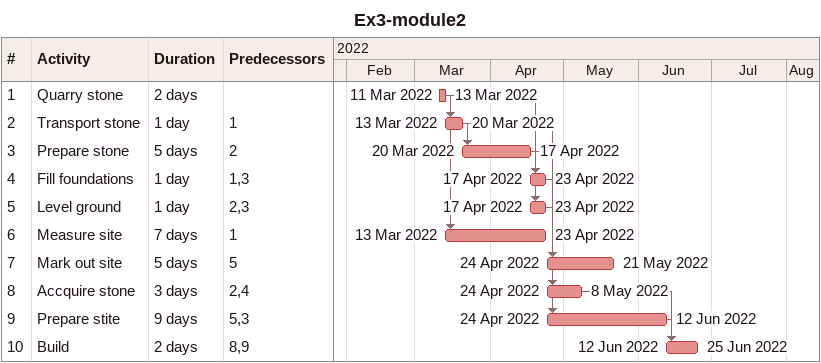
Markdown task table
Ex3-module2

| ID | Task | Duration | Start | Finish | Predecessors |
|---|---|---|---|---|---|
| 1 | Quarry stone | 2d | 2022-03-11 | 2022-03-13 |  |
| 2 | Transport stone | 1d | 2022-03-13 | 2022-03-20 | 1 |
| 3 | Prepare stone | 5d | 2022-03-20 | 2022-04-17 | 2 |
| 4 | Fill foundations | 1d | 2022-04-17 | 2022-04-23 | 1, 3 |
| 5 | Level ground | 1d | 2022-04-17 | 2022-04-23 | 2, 3 |
| 6 | Measure site | 7d | 2022-03-13 | 2022-04-23 | 1 |
| 7 | Mark out site | 5d | 2022-04-24 | 2022-05-21 | 5 |
| 8 | Accquire stone | 3d | 2022-04-24 | 2022-05-08 | 2, 4 |
| 9 | Prepare stite | 9d | 2022-04-24 | 2022-06-12 | 5, 3 |
| 10 | Build | 2d | 2022-06-12 | 2022-06-25 | 8, 9 |
